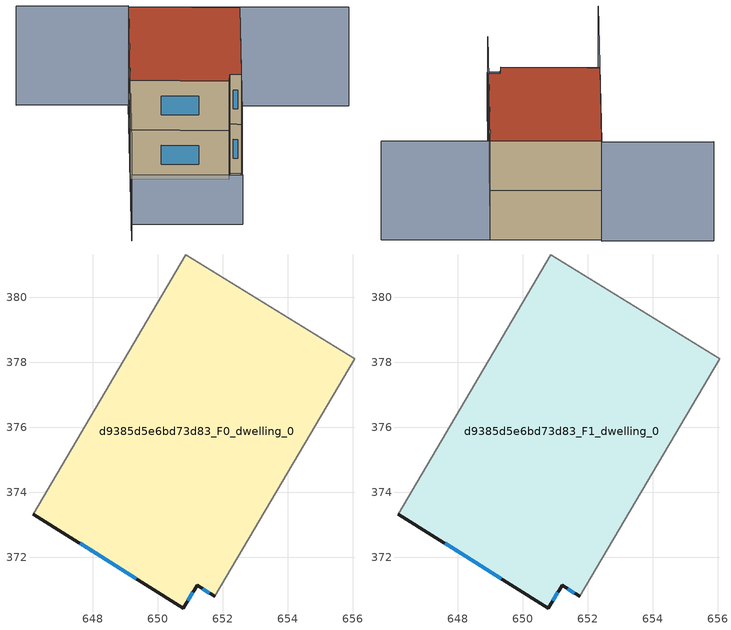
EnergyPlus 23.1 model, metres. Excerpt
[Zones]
d9385d5e6bd73d83_F0_dwelling_0
 floor ground (EU_floor_Construction): 656.06,378.1 651.76,370.79 651.22,371.13 650.79,370.43 646.18,373.33 650.87,381.3 z0
 wall outside (EU_wall_Construction): 646.18,373.33 650.79,370.43 651.22,371.13 651.76,370.79 z0:3
 wall adiabatic (EU_wall_Construction): 651.76,370.79 656.06,378.1 650.87,381.3 646.18,373.33 z0:3
 window (EU_Window_Construction): 651.39,371.02 651.59,370.9 / 650.92,370.65 651.09,370.91 / 647.62,372.43 649.35,371.34 z0.93:2.07
d9385d5e6bd73d83_F1_dwelling_0
 floor to d9385d5e6bd73d83_F0_dwelling_0 (EU_floor_Construction): 656.06,378.1 651.76,370.79 651.22,371.13 650.79,370.43 646.18,373.33 650.87,381.3 z3
 wall outside (EU_wall_Construction): 646.18,373.33 650.79,370.43 651.22,371.13 651.76,370.79 z3:6
 wall adiabatic (EU_wall_Construction): 651.76,370.79 656.06,378.1 650.87,381.3 646.18,373.33 z3:6
 window (EU_Window_Construction): 651.39,371.02 651.59,370.9 / 650.92,370.65 651.09,370.91 / 647.62,372.43 649.35,371.34 z3.93:5.07
 roof outside (EU_roof_Construction): 651.76,370.79 656.06,378.1 650.87,381.3 646.18,373.33 650.79,370.43 651.22,371.13 z6
shading: 643.27,368.38 648.53,365.29 z0:3; 649.41,366.78 656.06,378.1 / 656.06,378.1 661.2,375.08 / 645.64,384.52 650.93,381.4 / 650.93,381.4 642.23,366.61 z0:6
[Building]
EU S2 Campaign: North Axis=0; Terrain=City; Solar Distribution=FullExterior
[Site:Location]
Montreal-Trudeau.Intl.AP: Latitude=45.4667; Longitude=-73.75; Time Zone=-5; Elevation=36
[SizingPeriod:WeatherFileDays]
AnnualSizingPeriod: Begin Month=1; Begin Day of Month=1; End Month=12; End Day of Month=31; Day of Week for Start Day=Monday; Use Weather File Daylight Saving Period=No; Use Weather File Rain and Snow Indicators=No
[MATERIAL]
EU_InternalMass_Material: Roughness=MediumRough; Thickness=0.1; Conductivity=1; Density=1800; Specific Heat=900; Thermal Absorptance=0.9; Solar Absorptance=0.7; Visible Absorptance=0.7
[MATERIAL:NOMASS] Roughness=MediumRough; Thermal Absorptance=0.9; Solar Absorptance=0.7; Visible Absorptance=0.7
Name | Thermal Resistance
EU_wall_NoMass; EU_floor_NoMass | 1.51479
EU_roof_NoMass | 2.84114
[WINDOWMATERIAL:SIMPLEGLAZINGSYSTEM]
EU_Window_SimpleGlazing: UFactor=3.53504; Solar Heat Gain Coefficient=0.8; Visible Transmittance=0.8
[CONSTRUCTION]
EU_wall_Construction: EU_wall_NoMass
EU_roof_Construction: EU_roof_NoMass
EU_floor_Construction: EU_floor_NoMass
EU_Window_Construction: EU_Window_SimpleGlazing
EU_InternalMass_Construction: EU_InternalMass_Material
[ZONE] Type=1; Multiplier=1; Ceiling Height=autocalculate; Volume=167.938; Floor Area=autocalculate; Part of Total Floor Area=Yes
d9385d5e6bd73d83_F0_dwelling_0; d9385d5e6bd73d83_F1_dwelling_0
[INTERNALMASS] Construction=EU_InternalMass_Construction; Surface Area=55.9792
Name | Zone or ZoneList
d9385d5e6bd73d83_F0_dwelling_0_EU_InternalMass | d9385d5e6bd73d83_F0_dwelling_0
d9385d5e6bd73d83_F1_dwelling_0_EU_InternalMass | d9385d5e6bd73d83_F1_dwelling_0
[OTHEREQUIPMENT] Fuel Type=Electricity; Design Level Calculation Method=Watts/Area; Power per Zone Floor Area=1; Fraction Latent=0; Fraction Radiant=0; Fraction Lost=0; Carbon Dioxide Generation Rate=0; EndUse Subcategory=EU_Step8_InternalGains
Name | Zone or ZoneList or Space or SpaceList | Schedule
EU_Step8_InternalGain_d9385d5e6bd73d83_F0_dwelling_0_f000 | d9385d5e6bd73d83_F0_dwelling_0 | EU_Step8_GainSchedule_d9385d5e6bd73d83_F0_dwelling_0_f000
EU_Step8_InternalGain_d9385d5e6bd73d83_F1_dwelling_0_f000 | d9385d5e6bd73d83_F1_dwelling_0 | EU_Step8_GainSchedule_d9385d5e6bd73d83_F1_dwelling_0_f000
[ZONEVENTILATION:DESIGNFLOWRATE] Schedule=EU_AlwaysOn; Design Flow Rate Calculation Method=AirChanges/Hour; Air Changes per Hour=0.775154; Ventilation Type=Natural; Fan Pressure Rise=0; Fan Total Efficiency=1; Constant Term Coefficient=1; Temperature Term Coefficient=0; Velocity Term Coefficient=0; Velocity Squared Term Coefficient=0; Minimum Indoor Temperature=-100; Maximum Indoor Temperature=100; Delta Temperature=-100; Minimum Outdoor Temperature=-100; Maximum Outdoor Temperature=100; Maximum Wind Speed=40
Name | Zone or ZoneList or Space or SpaceList
EU_ConstantAir_d9385d5e6bd73d83_F0_dwelling_0 | d9385d5e6bd73d83_F0_dwelling_0
EU_ConstantAir_d9385d5e6bd73d83_F1_dwelling_0 | d9385d5e6bd73d83_F1_dwelling_0
[HVACTEMPLATE:THERMOSTAT] Constant Heating Setpoint=20; Constant Cooling Setpoint=50
EU_HeatOnly_d9385d5e6bd73d83_F0_dwelling_0; EU_HeatOnly_d9385d5e6bd73d83_F1_dwelling_0
[HVACTEMPLATE:ZONE:IDEALLOADSAIRSYSTEM] System Availability Schedule=EU_AlwaysOn; Maximum Heating Supply Air Temperature=50; Minimum Cooling Supply Air Temperature=13; Maximum Heating Supply Air Humidity Ratio=0.0156; Minimum Cooling Supply Air Humidity Ratio=0.0077; Heating Limit=NoLimit; Cooling Limit=NoLimit; Heating Availability Schedule=EU_AlwaysOn; Cooling Availability Schedule=EU_CoolingOff; Dehumidification Control Type=ConstantSensibleHeatRatio; Cooling Sensible Heat Ratio=0.7; Dehumidification Setpoint=60; Humidification Control Type=None; Humidification Setpoint=30; Outdoor Air Method=None; Outdoor Air Flow Rate per Person=0.00944; Outdoor Air Flow Rate per Zone Floor Area=0; Outdoor Air Flow Rate per Zone=0; Demand Controlled Ventilation Type=None; Outdoor Air Economizer Type=NoEconomizer; Heat Recovery Type=None; Sensible Heat Recovery Effectiveness=0.7; Latent Heat Recovery Effectiveness=0.65
Name | Template Thermostat
d9385d5e6bd73d83_F0_dwelling_0 | EU_HeatOnly_d9385d5e6bd73d83_F0_dwelling_0
d9385d5e6bd73d83_F1_dwelling_0 | EU_HeatOnly_d9385d5e6bd73d83_F1_dwelling_0
[SIZING:ZONE] Zone Cooling Design Supply Air Temperature Input Method=SupplyAirTemperature; Zone Cooling Design Supply Air Temperature=13; Zone Heating Design Supply Air Temperature Input Method=SupplyAirTemperature; Zone Heating Design Supply Air Temperature=50; Zone Cooling Design Supply Air Humidity Ratio=0.008; Zone Heating Design Supply Air Humidity Ratio=0.008; Cooling Design Air Flow Method=DesignDay; Cooling Design Air Flow Rate=0; Cooling Minimum Air Flow per Zone Floor Area=0.000762; Cooling Minimum Air Flow=0; Cooling Minimum Air Flow Fraction=0.2; Heating Design Air Flow Method=DesignDay; Heating Design Air Flow Rate=0; Heating Maximum Air Flow per Zone Floor Area=0.002032; Heating Maximum Air Flow=0.141576; Heating Maximum Air Flow Fraction=0.3; Account for Dedicated Outdoor Air System=No; Dedicated Outdoor Air System Control Strategy=NeutralSupplyAir; Dedicated Outdoor Air Low Setpoint Temperature for Design=autosize; Dedicated Outdoor Air High Setpoint Temperature for Design=autosize; Zone Load Sizing Method=Sensible Load Only No Latent Load; Zone Latent Cooling Design Supply Air Humidity Ratio Input Method=HumidityRatioDifference; Zone Cooling Design Supply Air Humidity Ratio Difference=0.005; Zone Latent Heating Design Supply Air Humidity Ratio Input Method=HumidityRatioDifference; Zone Humidification Design Supply Air Humidity Ratio Difference=0.005
d9385d5e6bd73d83_F0_dwelling_0; d9385d5e6bd73d83_F1_dwelling_0
[SCHEDULE:CONSTANT]
Name | Hourly Value
EU_AlwaysOn | 1
EU_CoolingOff | 0
[SCHEDULE:FILE] Column Number=1; Rows to Skip at Top=0; Number of Hours of Data=8760; Column Separator=Comma; Interpolate to Timestep=No; Minutes per Item=60; Adjust Schedule for Daylight Savings=Yes
Name | File
EU_Step8_GainSchedule_d9385d5e6bd73d83_F0_dwelling_0_f000 | ../../schedules/d9385d5e6bd73d83/d9385d5e6bd73d83_F0_dwelling_0_f000_gain.csv
EU_Step8_GainSchedule_d9385d5e6bd73d83_F1_dwelling_0_f000 | ../../schedules/d9385d5e6bd73d83/d9385d5e6bd73d83_F1_dwelling_0_f000_gain.csv
